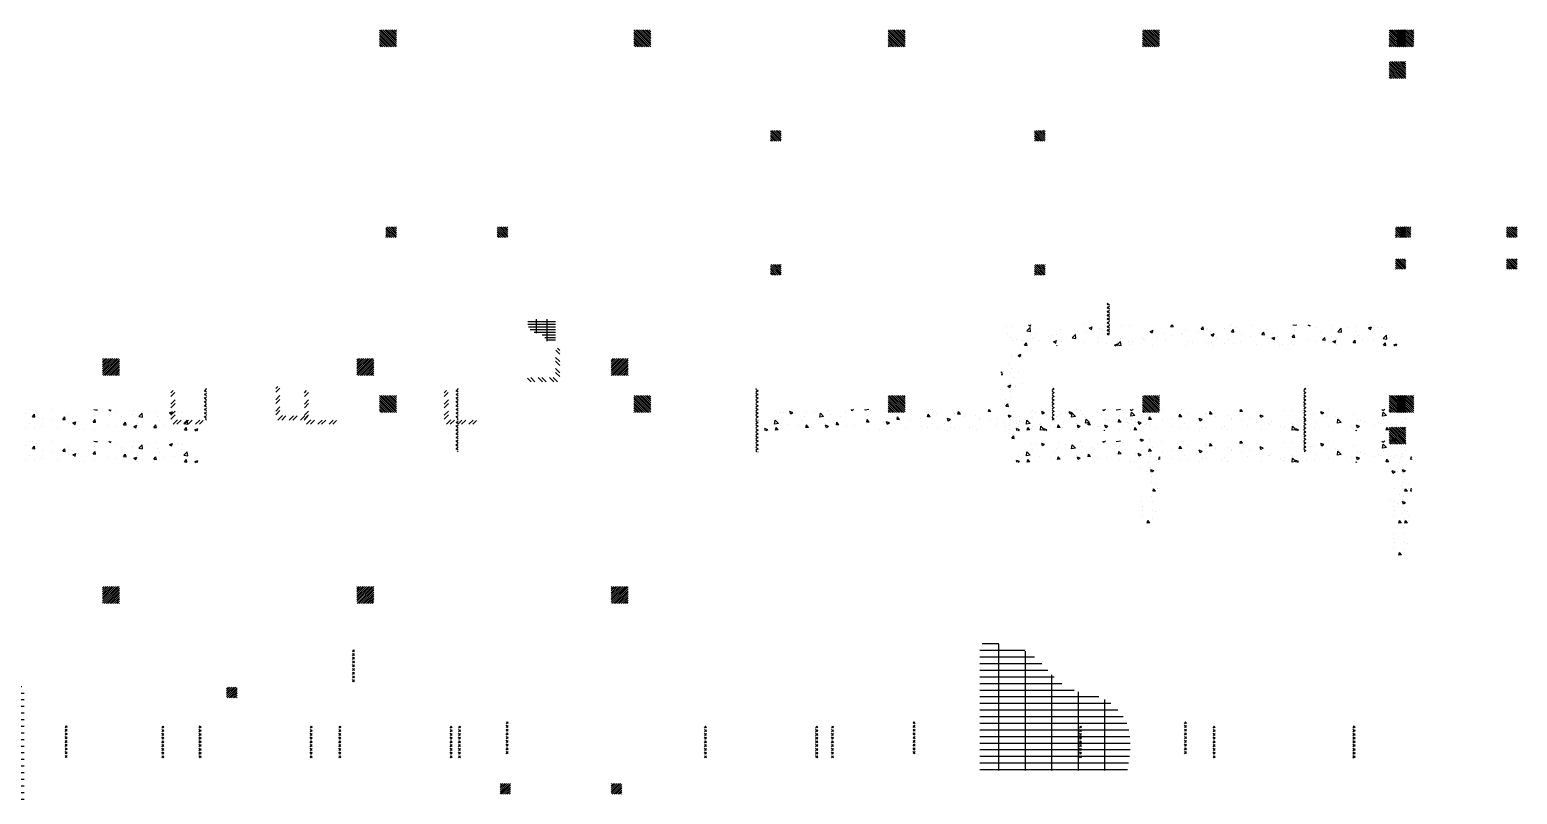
# Paper-space layout 'Layout1' of a CAD drawing. Extents: x -51516 to 7058931, y -29255 to 5150000.
# Drawn here: x 49935 to 85028, y 13394 to 31425 of the extents above; entities that cross this region are included whole.
import ezdxf

# ---------------------------------------------------------------- set-up
doc = ezdxf.new("R2010")
doc.units = 0
doc.header["$LTSCALE"] = 1000
doc.layers.get('0').update_dxf_attribs({"linetype": 'CONTINUOUS'})
doc.layers.add('COL', color=3, linetype='CONTINUOUS')
doc.layers.add('DM', color=2, linetype='CONTINUOUS')

# ---------------------------------------------------------------- blocks, each defined once
blk = doc.blocks.new('*X')
at = {"color": 0}
for p, q in [((50500, 51472), (50528, 51500)), ((50550, 51450), (50500, 51500)), ((50500, 51384), (50550, 51434)), ((50550, 51362), (50500, 51412)), ((50500, 51295), (50550, 51345)), ((50550, 51273), (50500, 51323)), ((50500, 51207), (50550, 51257)), ((70500, 51497), (70503, 51500)), ((70550, 51426), (70500, 51476)), ((70500, 51408), (70550, 51458)), ((70550, 51338), (70500, 51388)), ((70500, 51320), (70550, 51370)), ((70550, 51249), (70500, 51299)), ((70500, 51231), (70550, 51281)), ((48127, 50948), (48127, 50948)), ((48272, 50954), (48272, 50954)), ((48602, 50854), (48680, 50935)), ((48641, 51000), (48688, 50968)), ((48691, 50840), (48680, 50935)), ((48688, 50968), (48699, 51000)), ((49386, 50893), (49386, 50893)), ((49970, 50993), (49970, 50993)), ((50076, 50921), (50146, 50948)), ((50076, 50921), (50126, 50888)), ((50126, 50888), (50146, 50948)), ((50318, 50905), (50318, 50905)), ((50385, 50886), (50385, 50886)), ((50550, 51185), (50500, 51235)), ((50500, 51119), (50550, 51169)), ((50550, 51097), (50500, 51147)), ((50500, 51030), (50550, 51080)), ((50550, 51008), (50500, 51058)), ((50500, 50942), (50550, 50992)), ((50550, 50920), (50500, 50970)), ((50500, 50854), (50550, 50904)), ((50831, 50976), (50831, 50976)), ((51017, 50969), (51017, 50969)), ((51995, 50955), (52033, 51000)), ((51995, 50955), (52055, 50950)), ((52055, 50950), (52046, 51000)), ((52713, 50892), (52761, 50950)), ((52713, 50892), (52772, 50887)), ((52772, 50887), (52761, 50950)), ((52844, 50897), (52844, 50897)), ((52862, 50916), (52862, 50916)), ((53275, 50907), (53275, 50907)), ((53381, 50991), (53381, 50991)), ((53427, 50997), (53427, 50997)), ((53430, 50829), (53478, 50887)), ((53490, 50824), (53478, 50887)), ((53525, 50940), (53525, 50940)), ((53904, 50989), (53904, 50989)), ((54833, 50978), (54833, 50978)), ((54878, 51000), (54962, 50987)), ((54962, 50987), (54961, 51000)), ((55233, 51000), (55277, 50970)), ((55277, 50970), (55287, 51000)), ((55420, 50938), (55420, 50938)), ((55816, 50984), (55816, 50984)), ((55941, 50835), (56018, 50916)), ((56030, 50821), (56018, 50916)), ((56162, 50927), (56162, 50927)), ((56350, 50962), (56350, 50962)), ((56665, 50924), (56735, 50950)), ((56665, 50924), (56714, 50890)), ((56714, 50890), (56735, 50950)), ((56883, 50939), (56883, 50939)), ((56965, 50928), (56965, 50928)), ((70550, 51161), (70500, 51211)), ((70500, 51143), (70550, 51193)), ((70550, 51072), (70500, 51122)), ((70500, 51055), (70550, 51105)), ((70550, 50984), (70500, 51034)), ((70500, 50966), (70550, 51016)), ((70550, 50896), (70500, 50946)), ((70500, 50878), (70550, 50928)), ((48148, 50789), (48148, 50789)), ((48220, 50693), (48220, 50693)), ((48260, 50621), (48260, 50621)), ((48358, 50655), (48358, 50655)), ((48495, 50637), (48495, 50637)), ((48548, 50517), (48596, 50574)), ((48608, 50511), (48596, 50574)), ((48602, 50854), (48691, 50840)), ((48681, 50767), (48681, 50767)), ((48746, 50670), (48746, 50670)), ((48780, 50696), (48780, 50696)), ((48803, 50793), (48803, 50793)), ((48892, 50632), (48892, 50632)), ((49124, 50720), (49124, 50720)), ((49215, 50744), (49215, 50744)), ((49236, 50599), (49306, 50626)), ((49236, 50599), (49285, 50565)), ((49285, 50565), (49306, 50626)), ((49293, 50766), (49293, 50766)), ((49426, 50610), (49426, 50610)), ((49670, 50689), (49748, 50770)), ((49670, 50689), (49759, 50675)), ((49759, 50675), (49748, 50770)), ((49749, 50721), (49749, 50721)), ((49756, 50803), (49756, 50803)), ((49798, 50830), (49798, 50830)), ((49960, 50587), (49960, 50587)), ((50006, 50836), (50006, 50836)), ((50283, 50699), (50283, 50699)), ((50305, 50573), (50305, 50573)), ((50494, 50565), (50494, 50565)), ((50550, 50831), (50500, 50881)), ((50500, 50765), (50550, 50815)), ((50543, 50750), (50500, 50793)), ((50673, 50519), (50743, 50546)), ((50727, 50500), (50743, 50546)), ((50737, 50523), (50815, 50604)), ((50753, 50575), (50753, 50575)), ((50826, 50509), (50815, 50604)), ((50817, 50676), (50817, 50676)), ((50819, 50643), (50819, 50643)), ((51004, 50608), (51004, 50608)), ((51028, 50542), (51028, 50542)), ((51095, 50597), (51095, 50597)), ((51324, 50707), (51324, 50707)), ((51351, 50654), (51351, 50654)), ((51383, 50658), (51383, 50658)), ((51513, 50841), (51583, 50868)), ((51513, 50841), (51563, 50808)), ((51563, 50808), (51583, 50868)), ((51678, 50697), (51678, 50697)), ((51843, 50782), (51843, 50782)), ((51884, 50631), (51884, 50631)), ((52014, 50741), (52014, 50741)), ((52261, 50797), (52261, 50797)), ((52264, 50774), (52264, 50774)), ((52357, 50852), (52357, 50852)), ((52418, 50609), (52418, 50609)), ((52501, 50577), (52501, 50577)), ((52643, 50824), (52643, 50824)), ((52850, 50583), (52850, 50583)), ((52950, 50761), (53020, 50788)), ((52950, 50761), (53000, 50728)), ((52952, 50586), (52952, 50586)), ((53000, 50728), (53020, 50788)), ((53084, 50678), (53084, 50678)), ((53262, 50545), (53262, 50545)), ((53369, 50658), (53369, 50658)), ((53430, 50829), (53490, 50824)), ((53486, 50564), (53486, 50564)), ((53641, 50595), (53641, 50595)), ((53667, 50778), (53667, 50778)), ((53883, 50729), (53883, 50729)), ((54020, 50541), (54020, 50541)), ((54147, 50767), (54195, 50824)), ((54147, 50767), (54207, 50761)), ((54207, 50761), (54195, 50824)), ((54250, 50878), (54250, 50878)), ((54272, 50678), (54272, 50678)), ((54387, 50681), (54457, 50708)), ((54387, 50681), (54437, 50648)), ((54388, 50793), (54388, 50793)), ((54437, 50648), (54457, 50708)), ((54523, 50711), (54523, 50711)), ((54864, 50704), (54913, 50761)), ((54864, 50704), (54924, 50699)), ((54895, 50535), (54895, 50535)), ((54901, 50761), (54901, 50761)), ((54907, 50868), (54907, 50868)), ((54924, 50699), (54913, 50761)), ((55215, 50628), (55215, 50628)), ((55408, 50605), (55408, 50605)), ((55533, 50844), (55533, 50844)), ((55582, 50641), (55630, 50699)), ((55582, 50641), (55641, 50636)), ((55641, 50636), (55630, 50699)), ((55783, 50877), (55783, 50877)), ((55799, 50728), (55799, 50728)), ((55824, 50601), (55894, 50628)), ((55824, 50601), (55874, 50568)), ((55874, 50567), (55894, 50628)), ((55913, 50669), (55913, 50669)), ((55941, 50835), (56029, 50821)), ((56299, 50578), (56347, 50636)), ((56299, 50578), (56359, 50573)), ((56359, 50573), (56347, 50636)), ((56382, 50828), (56382, 50828)), ((56433, 50744), (56433, 50744)), ((56530, 50616), (56530, 50616)), ((56781, 50649), (56781, 50649)), ((56946, 50815), (56946, 50815)), ((57008, 50670), (57086, 50751)), ((57008, 50670), (57097, 50656)), ((57016, 50516), (57064, 50573)), ((57076, 50510), (57064, 50573)), ((57097, 50656), (57086, 50751)), ((57160, 50699), (57160, 50699)), ((57261, 50521), (57331, 50548)), ((57315, 50500), (57331, 50548)), ((70550, 50807), (70500, 50857)), ((70500, 50789), (70550, 50839)), ((70519, 50750), (70500, 50769)), ((70549, 50750), (70550, 50751)), ((26800, 49825), (27175, 50200)), ((26800, 49869), (27131, 50200)), ((26800, 49914), (27086, 50200)), ((26800, 49958), (27042, 50200)), ((26800, 50002), (26998, 50200)), ((26800, 50046), (26954, 50200)), ((26800, 50090), (26910, 50200)), ((26800, 50135), (26865, 50200)), ((26800, 50179), (26821, 50200)), ((32800, 49815), (33185, 50200)), ((32800, 49859), (33141, 50200)), ((32800, 49903), (33097, 50200)), ((32800, 49947), (33053, 50200)), ((32800, 49992), (33008, 50200)), ((32800, 50036), (32964, 50200)), ((32800, 50080), (32920, 50200)), ((32800, 50124), (32876, 50200)), ((32800, 50168), (32832, 50200)), ((38800, 49804), (39196, 50200)), ((38800, 49849), (39151, 50200)), ((38800, 49893), (39107, 50200)), ((38800, 49937), (39063, 50200)), ((38800, 49981), (39019, 50200)), ((38800, 50025), (38975, 50200)), ((38800, 50070), (38930, 50200)), ((38800, 50114), (38886, 50200)), ((38800, 50158), (38842, 50200)), ((48232, 50243), (48232, 50243)), ((48248, 50288), (48248, 50288)), ((48395, 50276), (48465, 50303)), ((48395, 50276), (48445, 50243)), ((48445, 50243), (48465, 50303)), ((48482, 50258), (48482, 50258)), ((48483, 50276), (48483, 50276)), ((48548, 50517), (48608, 50511)), ((49304, 50500), (49313, 50511)), ((49315, 50500), (49313, 50511)), ((50673, 50519), (50701, 50500)), ((50737, 50523), (50826, 50509)), ((51561, 50519), (51561, 50519)), ((52345, 50519), (52345, 50519)), ((53012, 50512), (53012, 50512)), ((54553, 50518), (54553, 50518)), ((54632, 50528), (54632, 50528)), ((55899, 50533), (55899, 50533)), ((57016, 50516), (57076, 50510)), ((57261, 50521), (57293, 50500)), ((26819, 49800), (27200, 50181)), ((26863, 49800), (27200, 50137)), ((26907, 49800), (27200, 50093)), ((26952, 49800), (27200, 50048)), ((26996, 49800), (27200, 50004)), ((27040, 49800), (27200, 49960)), ((27084, 49800), (27200, 49916)), ((27128, 49800), (27200, 49872)), ((32829, 49800), (33200, 50171)), ((32874, 49800), (33200, 50126)), ((32918, 49800), (33200, 50082)), ((32962, 49800), (33200, 50038)), ((33006, 49800), (33200, 49994)), ((33050, 49800), (33200, 49950)), ((33095, 49800), (33200, 49905)), ((33139, 49800), (33200, 49861)), ((38840, 49800), (39200, 50160)), ((38884, 49800), (39200, 50116)), ((38928, 49800), (39200, 50072)), ((38972, 49800), (39200, 50028)), ((39017, 49800), (39200, 49983)), ((39061, 49800), (39200, 49939)), ((39105, 49800), (39200, 49895)), ((39149, 49800), (39200, 49851)), ((48000, 49864), (48017, 49885)), ((48029, 49822), (48017, 49885)), ((48179, 50096), (48179, 50096)), ((48220, 49881), (48220, 49881)), ((48236, 49955), (48236, 49955)), ((48418, 49877), (48418, 49877)), ((27173, 49800), (27200, 49827)), ((33183, 49800), (33200, 49817)), ((39193, 49800), (39200, 49807)), ((48000, 49824), (48029, 49822)), ((48152, 49551), (48222, 49578)), ((48152, 49551), (48202, 49518)), ((48202, 49518), (48222, 49578)), ((48224, 49622), (48224, 49622)), ((48288, 49747), (48288, 49747)), ((48335, 49537), (48335, 49537)), ((48499, 49613), (48499, 49613)), ((48072, 49142), (48072, 49142)), ((48089, 49239), (48089, 49239)), ((48108, 49075), (48156, 49132)), ((48168, 49070), (48156, 49132)), ((48212, 49289), (48212, 49289)), ((48217, 49427), (48217, 49427)), ((48108, 49075), (48168, 49070)), ((48176, 48830), (48176, 48830)), ((48199, 48957), (48199, 48957)), ((48441, 48831), (48441, 48831)), ((48105, 48594), (48105, 48594)), ((48178, 48437), (48178, 48437)), ((48187, 48624), (48187, 48624)), ((48415, 48610), (48415, 48610)), ((48428, 48705), (48428, 48705)), ((48428, 48470), (48428, 48470)), ((48247, 48323), (48295, 48380)), ((48247, 48323), (48307, 48317)), ((48307, 48317), (48295, 48380)), ((14800, 44454), (15171, 44825)), ((14800, 44498), (15127, 44825)), ((14800, 44543), (15082, 44825)), ((14800, 44587), (15038, 44825)), ((14800, 44631), (14994, 44825)), ((14800, 44675), (14950, 44825)), ((14800, 44719), (14906, 44825)), ((14800, 44764), (14861, 44825)), ((14800, 44808), (14817, 44825)), ((14815, 44425), (15200, 44810)), ((14859, 44425), (15200, 44766)), ((14903, 44425), (15200, 44722)), ((14947, 44425), (15200, 44678)), ((14992, 44425), (15200, 44633)), ((15036, 44425), (15200, 44589)), ((20800, 44444), (21181, 44825)), ((20800, 44488), (21137, 44825)), ((20800, 44532), (21093, 44825)), ((20800, 44576), (21049, 44825)), ((20800, 44621), (21004, 44825)), ((20800, 44665), (20960, 44825)), ((20800, 44709), (20916, 44825)), ((20800, 44753), (20872, 44825)), ((20800, 44797), (20828, 44825)), ((20825, 44425), (21200, 44800)), ((20870, 44425), (21200, 44755)), ((20914, 44425), (21200, 44711)), ((20958, 44425), (21200, 44667)), ((21002, 44425), (21200, 44623)), ((21046, 44425), (21200, 44579)), ((26800, 44433), (27192, 44825)), ((26800, 44478), (27147, 44825)), ((26800, 44522), (27103, 44825)), ((26800, 44566), (27059, 44825)), ((26800, 44610), (27015, 44825)), ((26800, 44654), (26971, 44825)), ((26800, 44699), (26926, 44825)), ((26800, 44743), (26882, 44825)), ((26800, 44787), (26838, 44825)), ((26836, 44425), (27200, 44789)), ((26880, 44425), (27200, 44745)), ((26924, 44425), (27200, 44701)), ((26968, 44425), (27200, 44657)), ((27012, 44425), (27200, 44613)), ((32800, 44467), (33158, 44825)), ((32800, 44511), (33114, 44825)), ((32800, 44556), (33069, 44825)), ((32800, 44600), (33025, 44825)), ((32800, 44644), (32981, 44825)), ((32800, 44688), (32937, 44825)), ((32800, 44732), (32893, 44825)), ((32800, 44777), (32848, 44825)), ((32800, 44821), (32804, 44825)), ((32802, 44425), (33200, 44823)), ((32846, 44425), (33200, 44779)), ((32890, 44425), (33200, 44735)), ((32935, 44425), (33200, 44690)), ((32979, 44425), (33200, 44646)), ((33023, 44425), (33200, 44602)), ((38800, 44457), (39168, 44825)), ((38800, 44501), (39124, 44825)), ((38800, 44545), (39080, 44825)), ((38800, 44589), (39036, 44825)), ((38800, 44634), (38991, 44825)), ((38800, 44678), (38947, 44825)), ((38800, 44722), (38903, 44825)), ((38800, 44766), (38859, 44825)), ((38800, 44810), (38815, 44825)), ((38812, 44425), (39200, 44813)), ((38857, 44425), (39200, 44768)), ((38901, 44425), (39200, 44724)), ((38945, 44425), (39200, 44680)), ((38989, 44425), (39200, 44636)), ((39033, 44425), (39200, 44592)), ((15080, 44425), (15200, 44545)), ((15124, 44425), (15200, 44501)), ((15168, 44425), (15200, 44457)), ((21090, 44425), (21200, 44535)), ((21135, 44425), (21200, 44490)), ((21179, 44425), (21200, 44446)), ((27057, 44425), (27200, 44568)), ((27101, 44425), (27200, 44524)), ((27145, 44425), (27200, 44480)), ((27189, 44425), (27200, 44436)), ((33067, 44425), (33200, 44558)), ((33111, 44425), (33200, 44514)), ((33155, 44425), (33200, 44470)), ((39078, 44425), (39200, 44547)), ((39122, 44425), (39200, 44503)), ((39166, 44425), (39200, 44459)), ((23500, 42238), (23712, 42450)), ((23500, 42283), (23667, 42450)), ((23500, 42327), (23623, 42450)), ((23500, 42371), (23579, 42450)), ((23500, 42415), (23535, 42450)), ((23506, 42200), (23750, 42444)), ((23550, 42200), (23750, 42400)), ((23594, 42200), (23750, 42356)), ((23638, 42200), (23750, 42312)), ((23683, 42200), (23750, 42267)), ((23727, 42200), (23750, 42223)), ((29725, 42232), (29943, 42450)), ((29725, 42276), (29899, 42450)), ((29725, 42320), (29855, 42450)), ((29725, 42365), (29810, 42450)), ((29725, 42409), (29766, 42450)), ((29737, 42200), (29975, 42438)), ((29781, 42200), (29975, 42394)), ((29826, 42200), (29975, 42349)), ((29870, 42200), (29975, 42305)), ((29914, 42200), (29975, 42261)), ((29958, 42200), (29975, 42217)), ((14875, 39933), (15117, 40175)), ((14875, 39977), (15073, 40175)), ((14875, 40021), (15029, 40175)), ((14875, 40066), (14984, 40175)), ((14875, 40110), (14940, 40175)), ((14875, 40154), (14896, 40175)), ((14911, 39925), (15125, 40139)), ((14955, 39925), (15125, 40095)), ((14999, 39925), (15125, 40051)), ((15044, 39925), (15125, 40006)), ((36175, 39932), (36418, 40175)), ((36175, 39976), (36374, 40175)), ((36175, 40020), (36330, 40175)), ((36175, 40064), (36286, 40175)), ((36175, 40108), (36242, 40175)), ((36175, 40152), (36198, 40175)), ((36213, 39925), (36425, 40137)), ((36257, 39925), (36425, 40093)), ((36301, 39925), (36425, 40049)), ((38800, 39949), (39026, 40175)), ((38800, 39993), (38982, 40175)), ((38800, 40037), (38938, 40175)), ((38800, 40082), (38893, 40175)), ((38800, 40126), (38849, 40175)), ((38800, 40170), (38805, 40175)), ((38820, 39925), (39050, 40155)), ((38864, 39925), (39050, 40111)), ((38909, 39925), (39050, 40066)), ((38953, 39925), (39050, 40022)), ((15088, 39925), (15125, 39962)), ((36345, 39925), (36425, 40005)), ((36389, 39925), (36425, 39961)), ((38997, 39925), (39050, 39978)), ((39041, 39925), (39050, 39934)), ((23500, 39056), (23729, 39285)), ((23500, 39101), (23684, 39285)), ((23500, 39145), (23640, 39285)), ((23500, 39189), (23596, 39285)), ((23500, 39233), (23552, 39285)), ((23500, 39277), (23508, 39285)), ((23523, 39035), (23750, 39262)), ((23567, 39035), (23750, 39218)), ((23611, 39035), (23750, 39174)), ((23655, 39035), (23750, 39130)), ((23700, 39035), (23750, 39085)), ((23744, 39035), (23750, 39041)), ((29725, 39050), (29960, 39285)), ((29725, 39094), (29916, 39285)), ((29725, 39138), (29872, 39285)), ((29725, 39183), (29827, 39285)), ((29725, 39227), (29783, 39285)), ((29725, 39271), (29739, 39285)), ((29754, 39035), (29975, 39256)), ((29798, 39035), (29975, 39212)), ((29843, 39035), (29975, 39167)), ((29887, 39035), (29975, 39123)), ((29931, 39035), (29975, 39079)), ((35050, 37938), (35702, 37938)), ((35250, 37483), (35250, 38000)), ((35500, 37672), (35500, 38000)), ((35050, 37875), (35702, 37875)), ((35050, 37812), (35685, 37812)), ((35050, 37750), (35645, 37750)), ((35050, 37688), (35557, 37688)), ((35050, 37625), (35362, 37625)), ((35050, 37562), (35305, 37562)), ((35050, 37500), (35266, 37500)), ((14800, 35836), (15164, 36200)), ((14800, 35881), (15119, 36200)), ((14800, 35925), (15075, 36200)), ((14800, 35969), (15031, 36200)), ((14800, 36013), (14987, 36200)), ((14800, 36057), (14943, 36200)), ((14800, 36102), (14898, 36200)), ((14800, 36146), (14854, 36200)), ((14800, 36190), (14810, 36200)), ((14808, 35800), (15200, 36192)), ((14852, 35800), (15200, 36148)), ((20800, 35826), (21174, 36200)), ((20800, 35870), (21130, 36200)), ((20800, 35914), (21086, 36200)), ((20800, 35959), (21041, 36200)), ((20800, 36003), (20997, 36200)), ((20800, 36047), (20953, 36200)), ((20800, 36091), (20909, 36200)), ((20800, 36135), (20865, 36200)), ((20800, 36180), (20820, 36200)), ((20818, 35800), (21200, 36182)), ((26800, 35816), (27184, 36200)), ((26800, 35860), (27140, 36200)), ((26800, 35904), (27096, 36200)), ((26800, 35948), (27052, 36200)), ((26800, 35992), (27008, 36200)), ((26800, 36037), (26963, 36200)), ((26800, 36081), (26919, 36200)), ((26800, 36125), (26875, 36200)), ((26800, 36169), (26831, 36200)), ((26829, 35800), (27200, 36171)), ((32800, 35805), (33195, 36200)), ((32800, 35849), (33151, 36200)), ((32800, 35894), (33106, 36200)), ((32800, 35938), (33062, 36200)), ((32800, 35982), (33018, 36200)), ((32800, 36026), (32974, 36200)), ((32800, 36070), (32930, 36200)), ((32800, 36115), (32885, 36200)), ((32800, 36159), (32841, 36200)), ((32839, 35800), (33200, 36161)), ((38800, 35839), (39161, 36200)), ((38800, 35883), (39117, 36200)), ((38800, 35927), (39073, 36200)), ((38800, 35972), (39028, 36200)), ((38800, 36016), (38984, 36200)), ((38800, 36060), (38940, 36200)), ((38800, 36104), (38896, 36200)), ((38800, 36148), (38852, 36200)), ((38800, 36193), (38807, 36200)), ((38805, 35800), (39200, 36195)), ((38849, 35800), (39200, 36151)), ((14896, 35800), (15200, 36104)), ((14940, 35800), (15200, 36060)), ((14985, 35800), (15200, 36015)), ((15029, 35800), (15200, 35971)), ((15073, 35800), (15200, 35927)), ((15117, 35800), (15200, 35883)), ((15161, 35800), (15200, 35839)), ((20862, 35800), (21200, 36138)), ((20907, 35800), (21200, 36093)), ((20951, 35800), (21200, 36049)), ((20995, 35800), (21200, 36005)), ((21039, 35800), (21200, 35961)), ((21083, 35800), (21200, 35917)), ((21128, 35800), (21200, 35872)), ((21172, 35800), (21200, 35828)), ((26873, 35800), (27200, 36127)), ((26917, 35800), (27200, 36083)), ((26961, 35800), (27200, 36039)), ((27005, 35800), (27200, 35995)), ((27050, 35800), (27200, 35950)), ((27094, 35800), (27200, 35906)), ((27138, 35800), (27200, 35862)), ((27182, 35800), (27200, 35818)), ((32883, 35800), (33200, 36117)), ((32927, 35800), (33200, 36073)), ((32972, 35800), (33200, 36028)), ((33016, 35800), (33200, 35984)), ((33060, 35800), (33200, 35940)), ((33104, 35800), (33200, 35896)), ((33148, 35800), (33200, 35852)), ((33193, 35800), (33200, 35807)), ((38894, 35800), (39200, 36106)), ((38938, 35800), (39200, 36062)), ((38982, 35800), (39200, 36018)), ((39026, 35800), (39200, 35974)), ((39070, 35800), (39200, 35930)), ((39115, 35800), (39200, 35885)), ((39159, 35800), (39200, 35841)), ((31612, 22862), (31664, 22913)), ((31612, 22774), (31707, 22868)), ((31612, 22597), (31712, 22697)), ((31612, 22508), (31712, 22608)), ((31612, 22332), (31712, 22432)), ((31612, 22243), (31712, 22343)), ((31666, 22120), (31769, 22223)), ((31754, 22120), (31854, 22220)), ((31931, 22120), (32031, 22220)), ((32019, 22120), (32119, 22220)), ((32196, 22120), (32296, 22220)), ((32285, 22120), (32373, 22209)), ((21250, 13150), (21250, 15937)), ((21254, 15938), (21500, 15938)), ((21500, 15938), (21648, 15938)), ((20241, 15469), (21500, 15469)), ((20409, 15625), (21500, 15625)), ((20625, 13150), (20625, 15772)), ((20641, 15781), (21500, 15781)), ((21500, 15781), (21700, 15781)), ((21500, 15625), (21700, 15625)), ((21500, 15469), (21700, 15469)), ((19944, 15156), (21500, 15156)), ((20000, 13150), (20000, 15213)), ((20093, 15312), (21500, 15312)), ((21500, 15312), (21700, 15312)), ((21500, 15156), (21700, 15156)), ((19375, 13150), (19375, 14808)), ((19476, 14844), (21500, 14844)), ((19763, 15000), (21500, 15000)), ((21500, 15000), (21700, 15000)), ((21500, 14844), (21700, 14844)), ((53050, 14955), (53095, 15000)), ((53100, 14871), (53050, 14921)), ((53050, 14866), (53100, 14916)), ((53100, 14782), (53050, 14832)), ((53050, 14778), (53100, 14828)), ((53100, 14694), (53050, 14744)), ((53050, 14689), (53100, 14739)), ((53100, 14959), (53059, 15000)), ((18607, 14531), (21500, 14531)), ((18750, 13150), (18750, 14625)), ((18896, 14688), (21500, 14688)), ((21500, 14688), (21700, 14688)), ((21500, 14531), (21700, 14531)), ((53100, 14605), (53050, 14655)), ((53050, 14601), (53100, 14651)), ((53100, 14517), (53050, 14567)), ((53050, 14513), (53100, 14563)), ((53100, 14429), (53050, 14479)), ((53050, 14424), (53100, 14474)), ((53100, 14340), (53050, 14390)), ((18234, 14062), (21500, 14062)), ((18322, 14219), (21500, 14219)), ((18441, 14375), (21500, 14375)), ((21500, 14375), (21700, 14375)), ((21500, 14219), (21700, 14219)), ((21500, 14062), (21700, 14062)), ((53050, 14336), (53100, 14386)), ((53100, 14252), (53050, 14302)), ((53052, 14250), (53100, 14298)), ((18160, 13750), (21500, 13750)), ((18185, 13906), (21500, 13906)), ((21500, 13906), (21700, 13906)), ((21500, 13750), (21700, 13750)), ((18152, 13594), (21500, 13594)), ((18156, 13438), (21500, 13438)), ((21500, 13594), (21700, 13594)), ((21500, 13438), (21700, 13438)), ((18171, 13281), (21500, 13281)), ((18193, 13125), (21700, 13125)), ((18750, 12950), (18750, 13150)), ((19375, 12950), (19375, 13150)), ((20000, 12950), (20000, 13150)), ((20625, 12950), (20625, 13150)), ((21250, 12950), (21250, 13150)), ((21500, 13281), (21700, 13281)), ((18219, 12969), (21700, 12969))]:
    blk.add_line(p, q, dxfattribs=at)

psp = doc.layouts.get("Layout1")

# ---------------------------------------------------------------- block references
at = {"color": 0}
for p in [(4500, 1796), (8125, 100), (24125, 100), (0, 0), (876, 0), (24855, -26531), (-3434, -28531), (-3434, -29281)]:
    psp.add_blockref('*X', p, dxfattribs=at)
at = {"color": 0, "xscale": -1}
for p in [(94050, 1000), (123875, 100), (97389, -13400), (121203, -13400), (121203, -14150), (124605, -28531), (130544, -28531), (130544, -29281)]:
    psp.add_blockref('*X', p, dxfattribs=at)
at = {"layer": 'COL', "color": 0}
for p in [(-2279, 9), (876, 0), (876, 0), (876, 0), (876, 0), (876, 0), (876, 0), (876, 0), (876, 0), (876, 0), (876, 0), (876, 0), (876, 0), (876, 0), (876, 0), (876, 0), (876, 0), (876, 0), (876, 0), (876, 0), (876, 0), (876, 0), (876, 0), (876, 0), (876, 0), (876, 0), (876, 0), (876, 0), (876, 0), (876, 0), (3501, 0), (4178, 0), (6801, 0), (6801, 0), (12801, 0), (15426, 0), (15801, 0), (21651, 0), (24801, 0), (28101, 0)]:
    psp.add_blockref('*X', p, dxfattribs=at)
at = {"layer": 'DM', "color": 0}
psp.add_blockref('*X', (7000, 0), dxfattribs=at)

doc.saveas('drawing.dxf')
